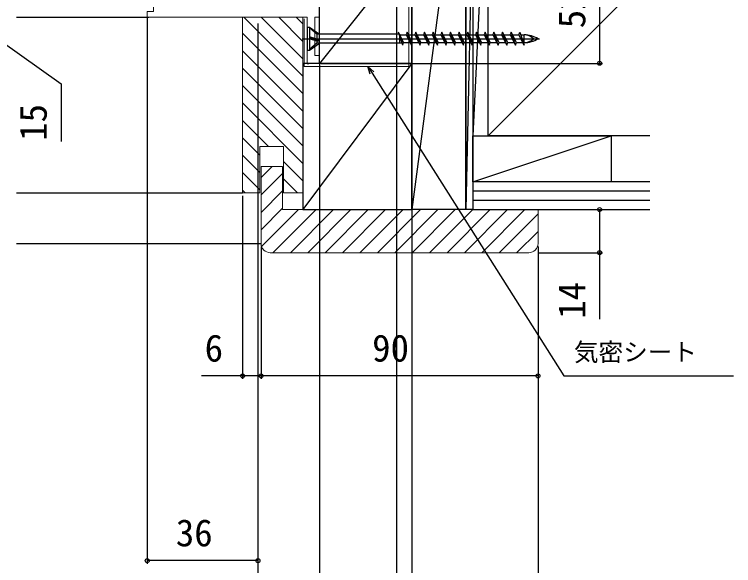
# Model space of a CAD drawing. Units: millimetres, scale not verified. Extents: x -525 to 525, y -783 to 778.
# Drawn here: x 158.8 to 392.6, y -640.7 to -461.7 of the extents above; entities that cross this region are included whole.
import ezdxf
from ezdxf.enums import TextEntityAlignment as Align

# ---------------------------------------------------------------- set-up
doc = ezdxf.new("R2010")
doc.units = ezdxf.units.MM
doc.header["$LTSCALE"] = 4
doc.layers.add('0-3_YKK_11', color=7, linetype='Continuous', lineweight=18)
doc.layers.add('0-B_YSS_KE', color=3, linetype='Continuous', lineweight=18)
for name, color, linetype in [('0-5_YKK_12', 2, 'Continuous'), ('0-6_YKK_13', 4, 'Continuous'), ('0-8_YKK_D', 6, 'Continuous'), ('0-A_YSS_K', 3, 'Continuous')]:
    doc.layers.add(name, color=color, linetype=linetype)
doc.styles.add('ＭＳ ゴシック', font='')
doc.styles.get('ＭＳ ゴシック').set_extended_font_data('MS Gothic')

msp = doc.modelspace()

# ---------------------------------------------------------------- linework, layer by layer
at = {"layer": '0-3_YKK_11', "color": 211}
msp.add_lwpolyline([(258, -408.682), (258, -462.582), (256.5, -462.582), (256.5, -475.082), (258, -475.082), (258, -477.582), (254, -477.582), (254, -462.582), (202, -462.582), (202, -460.782), (204, -460.782), (204, -452.582), (207.3, -452.582)], dxfattribs=at)
at = {"layer": '0-5_YKK_12'}
for p, q in [((159.5, -462.582), (202.5, -462.582)), ((254.5, -477.582), (252.6, -477.582)), ((254, -477.582), (254.5, -477.582))]:
    msp.add_line(p, q, dxfattribs=at)
at = {"layer": '0-6_YKK_13'}
for p, q in [((254, -465.832), (254, -473.332)), ((254, -465.832), (254.7, -465.832)), ((254.7, -465.832), (254.7, -473.332)), ((254.7, -465.832), (258, -468.107)), ((257.173, -468.107), (254.7, -466.032)), ((252.332, -469.582), (329.472, -469.582)), ((257.173, -469.709), (254.7, -468.932)), ((254.7, -469.21), (258, -470.163)), ((257.173, -470.359), (254.7, -469.582)), ((283.82, -468.107), (257.173, -468.107)), ((257.173, -468.107), (257.173, -469.718)), ((257.173, -469.709), (258, -470.163)), ((285.02, -471.682), (283.61, -467.482)), ((285.297, -470.857), (283.61, -467.482)), ((283.922, -468.107), (284, -468.107)), ((284, -468.107), (284, -471.032)), ((284.022, -468.307), (286.153, -468.307)), ((286.43, -467.482), (286.153, -468.307)), ((286.153, -468.307), (287.84, -471.682)), ((287.84, -471.682), (286.43, -467.482)), ((288.117, -470.857), (286.43, -467.482)), ((286.842, -468.307), (288.973, -468.307)), ((289.25, -467.482), (288.973, -468.307)), ((290.937, -470.857), (289.25, -467.482)), ((289.662, -468.307), (291.793, -468.307)), ((292.07, -467.482), (291.793, -468.307)), ((293.757, -470.857), (292.07, -467.482)), ((292.482, -468.307), (294.613, -468.307)), ((294.89, -467.482), (294.613, -468.307)), ((296.577, -470.857), (294.89, -467.482)), ((295.302, -468.307), (297.433, -468.307)), ((297.71, -467.482), (297.433, -468.307)), ((299.397, -470.857), (297.71, -467.482)), ((298.122, -468.307), (300.253, -468.307)), ((300.53, -467.482), (300.253, -468.307)), ((302.217, -470.857), (300.53, -467.482)), ((300.942, -468.307), (303.073, -468.307)), ((303.35, -467.482), (303.073, -468.307)), ((305.037, -470.857), (303.35, -467.482)), ((303.762, -468.307), (305.893, -468.307)), ((306.17, -467.482), (305.893, -468.307)), ((307.857, -470.857), (306.17, -467.482)), ((306.582, -468.307), (308.713, -468.307)), ((308.99, -467.482), (308.713, -468.307)), ((310.677, -470.857), (308.99, -467.482)), ((309.402, -468.307), (311.533, -468.307)), ((311.81, -467.482), (311.533, -468.307)), ((313.497, -470.857), (311.81, -467.482)), ((312.222, -468.307), (314.353, -468.307)), ((314.63, -467.482), (314.353, -468.307)), ((316.317, -470.857), (314.63, -467.482)), ((315.042, -468.307), (317.173, -468.307)), ((319.137, -470.857), (317.45, -467.482)), ((317.862, -468.307), (319.993, -468.307)), ((319.993, -468.307), (321.68, -471.682)), ((321.957, -470.857), (320.27, -467.482)), ((320.682, -468.307), (322.813, -468.307)), ((322.813, -468.307), (323.09, -467.482)), ((324.5, -471.682), (322.813, -468.307)), ((323.09, -467.482), (324.5, -471.682)), ((323.367, -468.307), (324.5, -468.307)), ((324.5, -470.857), (324.5, -468.307)), ((257.173, -471.057), (254.7, -473.132)), ((254.7, -473.332), (258, -471.057)), ((257.173, -470.359), (258, -470.163)), ((257.173, -470.359), (257.173, -471.057)), ((284.81, -471.057), (257.173, -471.057)), ((285.02, -471.682), (285.297, -470.857)), ((285.297, -470.857), (287.428, -470.857)), ((287.84, -471.682), (288.117, -470.857)), ((288.117, -470.857), (290.248, -470.857)), ((290.66, -471.682), (290.937, -470.857)), ((290.937, -470.857), (293.068, -470.857)), ((293.48, -471.682), (293.757, -470.857)), ((293.757, -470.857), (295.888, -470.857)), ((296.3, -471.682), (296.577, -470.857)), ((296.577, -470.857), (298.708, -470.857)), ((299.12, -471.682), (299.397, -470.857)), ((299.397, -470.857), (301.528, -470.857)), ((301.94, -471.682), (302.217, -470.857)), ((302.217, -470.857), (304.348, -470.857)), ((304.76, -471.682), (305.037, -470.857)), ((305.037, -470.857), (307.168, -470.857)), ((307.58, -471.682), (307.857, -470.857)), ((307.857, -470.857), (309.988, -470.857)), ((310.4, -471.682), (310.677, -470.857)), ((310.677, -470.857), (312.808, -470.857)), ((313.22, -471.682), (313.497, -470.857)), ((313.497, -470.857), (315.628, -470.857)), ((316.04, -471.682), (316.317, -470.857)), ((316.317, -470.857), (318.448, -470.857)), ((318.86, -471.682), (319.137, -470.857)), ((319.137, -470.857), (321.268, -470.857)), ((321.68, -471.682), (321.957, -470.857)), ((321.957, -470.857), (324.088, -470.857)), ((324.223, -470.857), (324.5, -470.857)), ((254, -473.332), (254.7, -473.332))]:
    msp.add_line(p, q, dxfattribs=at)
for points in [[(288.973, -468.307), (290.66, -471.682), (289.25, -467.482)], [(291.793, -468.307), (293.48, -471.682), (292.07, -467.482)], [(294.613, -468.307), (296.3, -471.682), (294.89, -467.482)], [(297.433, -468.307), (299.12, -471.682), (297.71, -467.482)], [(300.253, -468.307), (301.94, -471.682), (300.53, -467.482)], [(303.073, -468.307), (304.76, -471.682), (303.35, -467.482)], [(305.893, -468.307), (307.58, -471.682), (306.17, -467.482)], [(308.713, -468.307), (310.4, -471.682), (308.99, -467.482)], [(311.533, -468.307), (313.22, -471.682), (311.81, -467.482)], [(314.353, -468.307), (316.04, -471.682), (314.63, -467.482)], [(321.68, -471.682), (320.27, -467.482), (319.993, -468.307)]]:
    msp.add_lwpolyline(points, dxfattribs=at)
msp.add_lwpolyline([(317.173, -468.307), (318.86, -471.682), (317.45, -467.482)], close=True, dxfattribs=at)
for centre, radius, start, end in [((324.5, -476.885), 8.579, 58.36161, 90), ((324.5, -472.473), 4.167, 43.94902, 90), ((324.5, -462.278), 8.579, 270, 301.63839), ((324.5, -466.69), 4.167, 270, 316.05098)]:
    msp.add_arc(centre, radius, start, end, dxfattribs=at)
at = {"layer": '0-8_YKK_D'}
for p, q in [((288, -369.182), (288, -760.082)), ((288, -369.182), (288, -740.082)), ((288, -369.182), (288, -760.082)), ((349, -425.082), (349, -477.582)), ((283, -425.782), (283, -740.082)), ((283, -425.782), (283, -740.082)), ((283, -425.782), (283, -720.082)), ((202, -462.845), (202, -640.082)), ((238, -464.676), (238, -700.121)), ((258, -477.192), (258, -700.121)), ((258, -477.332), (258, -720.082)), ((258, -477.332), (258, -680.082)), ((258, -478.082), (258, -720.082)), ((258.5, -477.582), (350, -477.582)), ((238, -482.986), (238, -640.082)), ((238, -483.986), (238, -700.082)), ((233, -520.582), (233, -580.082)), ((329, -525.082), (350, -525.082)), ((239, -537.082), (239, -580.082)), ((239, -537.082), (239, -580.082)), ((329, -537.082), (329, -760.082)), ((329, -537.082), (329, -580.082)), ((329, -539.082), (350, -539.082)), ((329, -579.082), (239, -579.082)), ((238, -639.082), (202, -639.082))]:
    msp.add_line(p, q, dxfattribs=at)
for points in [[(154, -470.082), (174, -484.188), (174, -502.916)], [(274.501, -481.109), (273.714, -478.589), (275.656, -480.377)], [(273.714, -478.589), (275.078, -480.743), (337.367, -579.082), (392.554, -579.082)], [(349, -525.082), (349, -539.082), (349, -560.7)], [(239, -579.082), (233, -579.082), (219.632, -579.082)]]:
    msp.add_lwpolyline(points, dxfattribs=at)
for centre in [(349, -477.582), (349, -525.082), (349, -539.082), (233, -579.082), (239, -579.082), (239, -579.082), (329, -579.082), (202, -639.082), (238, -639.082)]:
    msp.add_circle(centre, 0.637, dxfattribs=at)
at = {"layer": '0-A_YSS_K'}
for p, q in [((305.5, -391.582), (288, -525.082)), ((312.8, -396.082), (307.8, -501.082)), ((307.8, -423.132), (305.5, -525.082)), ((288, -440.082), (258, -477.582)), ((365.3, -448.582), (312.8, -501.082)), ((252.6, -481.769), (233.412, -462.582)), ((252.6, -476.112), (239.069, -462.582)), ((252.6, -470.456), (244.726, -462.582)), ((252.6, -464.799), (250.383, -462.582)), ((252.6, -487.426), (233, -467.826)), ((252.6, -493.083), (233, -473.483)), ((288, -477.582), (252.6, -525.082)), ((252.6, -498.74), (233, -479.14)), ((252.6, -504.397), (233, -484.797)), ((252.6, -510.054), (233, -490.454)), ((241.471, -504.582), (233, -496.11)), ((238.6, -507.367), (233, -501.767)), ((307.8, -516.082), (352.8, -501.082)), ((238.6, -513.024), (233, -507.424)), ((252.6, -515.71), (246.3, -509.41)), ((239, -514.658), (242.576, -511.082)), ((238.6, -518.681), (233, -513.081)), ((239, -520.315), (246, -513.315)), ((250.814, -519.582), (246.3, -515.067)), ((233.844, -519.582), (233, -518.738)), ((159.5, -519.582), (233, -519.582)), ((239, -525.972), (246, -518.972)), ((365.3, -519.082), (307.8, -519.082)), ((365.3, -522.082), (307.8, -522.082)), ((239, -531.628), (246, -524.628)), ((239.18, -537.105), (251.204, -525.082)), ((242.861, -539.082), (256.861, -525.082)), ((248.517, -539.082), (262.517, -525.082)), ((254.174, -539.082), (268.174, -525.082)), ((259.831, -539.082), (273.831, -525.082)), ((265.488, -539.082), (279.488, -525.082)), ((271.145, -539.082), (285.145, -525.082)), ((276.802, -539.082), (290.802, -525.082)), ((282.459, -539.082), (296.459, -525.082)), ((288.115, -539.082), (302.115, -525.082)), ((293.772, -539.082), (307.772, -525.082)), ((299.429, -539.082), (313.429, -525.082)), ((305.086, -539.082), (319.086, -525.082)), ((310.743, -539.082), (324.743, -525.082)), ((316.4, -539.082), (329, -526.481)), ((322.057, -539.082), (329, -532.138)), ((159.5, -536.082), (239, -536.082))]:
    msp.add_line(p, q, dxfattribs=at)
for points in [[(288, -391.582), (305.5, -391.582), (305.5, -525.082), (288, -525.082)], [(307.8, -501.082), (312.8, -501.082), (312.8, -396.082), (307.8, -396.082)], [(307.8, -525.082), (305.5, -525.082), (305.5, -423.082), (307.8, -423.082)], [(258, -440.082), (288, -440.082), (288, -477.582), (258, -477.582)], [(288, -477.582), (252.6, -477.582), (252.6, -525.082), (288, -525.082)], [(352.8, -501.082), (352.8, -516.082), (307.8, -516.082), (307.8, -501.082)]]:
    msp.add_lwpolyline(points, close=True, dxfattribs=at)
for points in [[(365.3, -501.082), (312.8, -501.082), (312.8, -396.082), (365.3, -396.082)], [(365.3, -516.082), (307.8, -516.082), (307.8, -501.082)], [(307.8, -516.082), (307.8, -525.082), (365.3, -525.082)]]:
    msp.add_lwpolyline(points, dxfattribs=at)
at = {"layer": '0-B_YSS_KE', "color": 80}
msp.add_line((287, -478.594), (287, -390.578), dxfattribs=at)
at = {"layer": '0-B_YSS_KE'}
msp.add_line((242, -539.082), (326, -539.082), dxfattribs=at)
msp.add_lwpolyline([(233, -519.582), (233, -462.582), (252.6, -462.582), (252.6, -519.582), (246.3, -519.582), (246.3, -504.582), (238.6, -504.582), (238.6, -519.582)], close=True, dxfattribs=at)
at = {"layer": '0-B_YSS_KE', "color": 80}
msp.add_lwpolyline([(287, -478.594), (253.002, -478.582), (253.007, -463.081)], dxfattribs=at)
at = {"layer": '0-B_YSS_KE'}
msp.add_lwpolyline([(329, -536.082), (329, -525.082), (246, -525.082), (246, -511.082), (239, -511.082), (239, -536.082)], dxfattribs=at)
for centre, start, end in [((242, -536.082), 180.00001, 269.99999), ((326, -536.082), 270.00001, 359.99999)]:
    msp.add_arc(centre, 3, start, end, dxfattribs=at)

# ---------------------------------------------------------------- texts
at = {"layer": '0-8_YKK_D', "style": 'ＭＳ ゴシック'}
for s, p in [('52.5', (347, -466.195)), ('15', (172, -502.757)), ('14', (347, -560.541))]:
    msp.add_text(s, height=8.798, rotation=90, dxfattribs=at).set_placement(p, align=Align.BOTTOM_LEFT)
for s, height, p in [('6', 8.798, (220.677, -577.082)), ('90', 8.798, (275.102, -577.082)), ('気密シート', 5.865, (340.645, -576.036)), ('36', 8.798, (211.307, -637.082))]:
    msp.add_text(s, height=height, dxfattribs=at).set_placement(p, align=Align.BOTTOM_LEFT)

doc.saveas('drawing.dxf')
